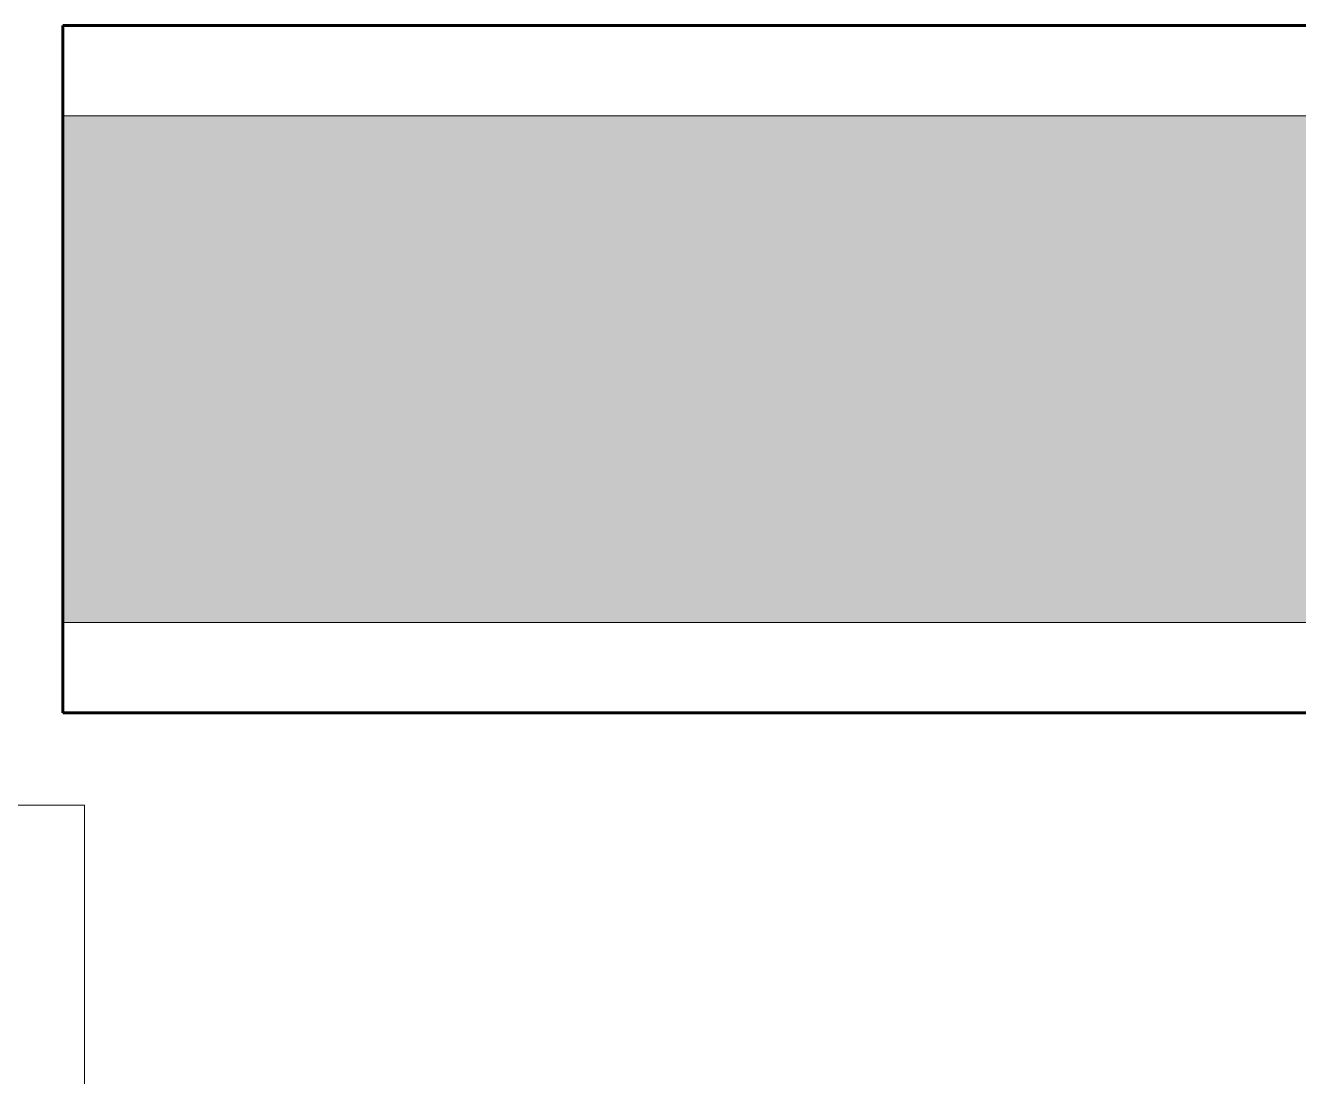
# Model space of a CAD drawing. Header units: inches. Extents: x -4169 to -1846, y 9706 to 12377.
# Drawn here: x -3822.98 to -3814.18, y 10203.08 to 10210.34 of the extents above; entities that cross this region are included whole.
import ezdxf

# ---------------------------------------------------------------- set-up
doc = ezdxf.new("R2010")
doc.units = ezdxf.units.IN
doc.header["$MEASUREMENT"] = 0
for name, color, linetype, lineweight in [('0-1', 7, 'Continuous', 5), ('0-3', 7, 'Continuous', 9), ('A-DOOR-FRAM-2', 7, 'Continuous', 9), ('A-WALL-4', 250, 'Continuous', 60), ('A-WALL-5', 10, 'Continuous', 18), ('A-WALL-PATT-1', 7, 'Continuous', 9), ('A-WALL-PATT-2', 253, 'Continuous', 9)]:
    doc.layers.add(name, color=color, linetype=linetype, lineweight=lineweight)
pattern_1 = [(0, (0, 0), (20.48, 5.12), [0.845, -14.515, 0.845, -14.515, -81.92]), (0, (0, 0), (20.48, 5.12), [-30.72, 0.845, -29.875, 0.845, -14.515, -35.84]), (0, (0, 0), (20.48, 5.12), [-76.8, 0.845, -9.395, 0.845, -24.755]), (120, (7.68, 2.56), (-14.67405, 15.1762003), [0.845, -14.515, 0.845, -14.515, -81.92]), (120, (7.68, 2.56), (-14.67405, 15.1762003), [-30.72, 0.845, -29.875, 0.845, -14.515, -35.84]), (120, (7.68, 2.56), (-14.67405, 15.1762003), [-76.8, 0.845, -9.395, 0.845, -24.755]), (240, (10.24, 12.8), (-5.80595, -20.2962003), [0.845, -14.515, 0.845, -14.515, -81.92]), (240, (10.24, 12.8), (-5.80595, -20.2962003), [-30.72, 0.845, -29.875, 0.845, -14.515, -35.84]), (240, (10.24, 12.8), (-5.80595, -20.2962003), [-76.8, 0.845, -9.395, 0.845, -24.755])]

# ---------------------------------------------------------------- blocks, each defined once
blk = doc.blocks.new('CTR - 1st Phase - Unit Layouts_rvt-1-ENLARGED RCP - 1ST FLOOR PLAN')
at = {"layer": 'A-WALL-PATT-1'}
h = blk.add_hatch(dxfattribs=at)
h.set_pattern_fill('FP_1', color=256, style=0, pattern_type=2)
h.set_pattern_definition(pattern_1)
h.paths.add_polyline_path([(-3559.8278, 10209.7144), (-3559.5689, 10209.7144), (-3558.9439, 10210.3394), (-3662.1044, 10210.3394), (-3662.1044, 10209.7144), (-3584.5505, 10209.7144)], flags=0)
h.paths.add_polyline_path([(-3822.7237, 10209.7144), (-3704.8544, 10209.7144), (-3704.8544, 10210.3394), (-3822.7237, 10210.3394)], flags=0)
h.paths.add_polyline_path([(-3670.8544, 10209.7144), (-3665.6044, 10209.7144), (-3665.6044, 10210.3394), (-3670.8544, 10210.3394), (-3670.8544, 10210.0089)], flags=0)
h = blk.add_hatch(dxfattribs=at)
h.set_pattern_fill('FP_1', color=256, style=0, pattern_type=2)
h.set_pattern_definition(pattern_1)
h.paths.add_polyline_path([(-3558.1191, 10205.5894), (-3557.8602, 10205.5894), (-3557.2352, 10206.2144), (-3670.8544, 10206.2144), (-3670.8544, 10205.5894), (-3558.9439, 10205.5894)], flags=0)
h.paths.add_polyline_path([(-3704.8544, 10205.5894), (-3704.8544, 10206.2144), (-3822.7237, 10206.2144), (-3822.7237, 10205.5894), (-3720.1987, 10205.5894)], flags=0)
at = {"layer": 'A-WALL-PATT-2'}
h = blk.add_hatch(dxfattribs=at)
h.set_pattern_fill('FP_2', color=256, style=0, pattern_type=2)
h.set_pattern_definition([(161.57, (0.32, 0.32), (-2.560496185, -0.000537386), [0, -18.214, 2.022, 0]), (18.43, (-0.32, 0.32), (-2.560496185, 0.000537386), [0, -18.214, 2.022, 0]), (108.43, (0.32, 0.32), (1.27922091, -6.400876726), [6.07, -14.166]), (71.57, (-0.32, 0.32), (1.27922091, 6.400876726), [6.07, -14.166])])
h.paths.add_polyline_path([(-3822.7237, 10206.2144), (-3704.8544, 10206.2144), (-3704.8544, 10209.7144), (-3822.7237, 10209.7144), (-3822.7237, 10208.9122)], flags=0)
h.paths.add_polyline_path([(-3670.8544, 10206.2144), (-3558.1191, 10206.2144), (-3554.6191, 10209.7144), (-3670.8544, 10209.7144)], flags=0)
at = {"layer": 'A-WALL-4'}
for p, q in [((-3822.7237, 10210.3394), (-3704.8544, 10210.3394)), ((-3822.7237, 10205.5894), (-3822.7237, 10210.3394)), ((-3704.8544, 10205.5894), (-3822.7237, 10205.5894))]:
    blk.add_line(p, q, dxfattribs=at)
at = {"layer": 'A-WALL-5'}
for p, q in [((-3704.8544, 10209.7144), (-3822.7237, 10209.7144)), ((-3704.8544, 10206.2144), (-3822.7237, 10206.2144))]:
    blk.add_line(p, q, dxfattribs=at)
blk = doc.blocks.new('Door-Inswing-Andersen-400_Series-Single - 3_ 0-1_8_ x custom height - _1st _ 2nd floor-2651741-ENLARGED RCP - 1ST FLOOR PLAN')
at = {"layer": 'A-DOOR-FRAM-2'}
for p, q in [((19.5625, -4.9375), (19.5625, -4.3125)), ((17.3125, -4.9375), (19.5625, -4.9375))]:
    blk.add_line(p, q, dxfattribs=at)
blk = doc.blocks.new('CTR - 1st Phase - Shell_rvt-1-ENLARGED RCP - 1ST FLOOR PLAN')
at = {"layer": '0-3', "rotation": 89.99999999999885}
blk.add_blockref('Door-Inswing-Andersen-400_Series-Single - 3_ 0-1_8_ x custom height - _1st _ 2nd floor-2651741-ENLARGED RCP - 1ST FLOOR PLAN', (-3827.5112, 10185.3894), dxfattribs=at)

msp = doc.modelspace()

# ---------------------------------------------------------------- block references
at = {"layer": '0-1'}
for name in ['CTR - 1st Phase - Shell_rvt-1-ENLARGED RCP - 1ST FLOOR PLAN', 'CTR - 1st Phase - Unit Layouts_rvt-1-ENLARGED RCP - 1ST FLOOR PLAN']:
    msp.add_blockref(name, (0, 0), dxfattribs=at)

doc.saveas('drawing.dxf')
